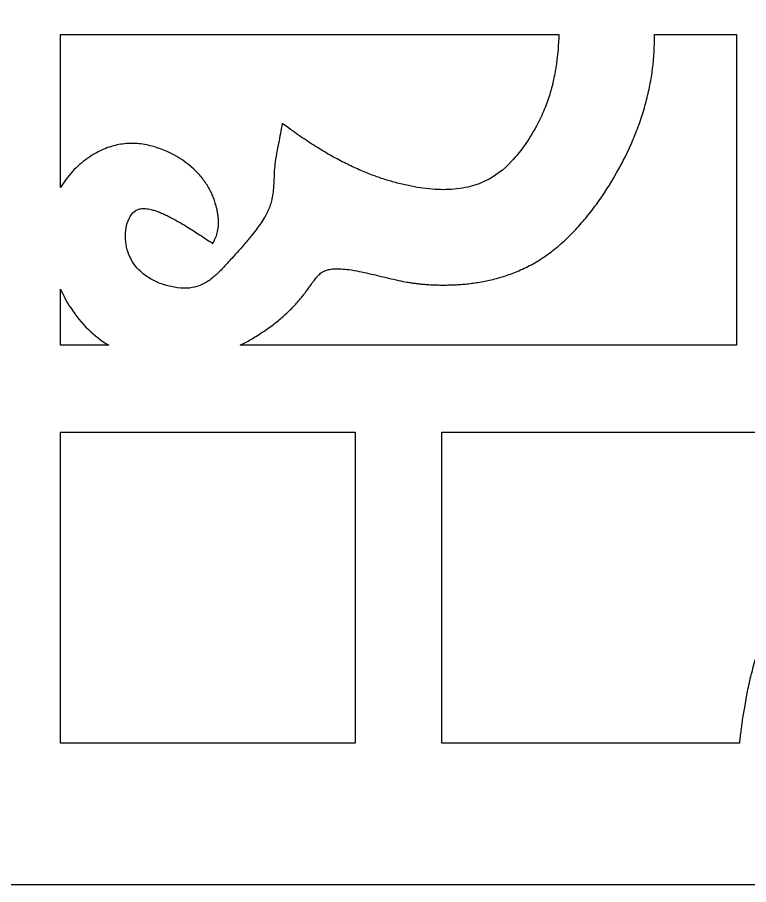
# Model space of a CAD drawing. Header units: centimetres. Extents: x -27 to -20.3, y -9 to 9.
# Drawn here: x -23.642 to -21.634, y -9 to -6.621 of the extents above; entities that cross this region are included whole.
import ezdxf

# ---------------------------------------------------------------- set-up
doc = ezdxf.new("R2010")
doc.units = ezdxf.units.CM
doc.header["$MEASUREMENT"] = 0
doc.layers.add('layer 1', color=7, linetype='Continuous')

msp = doc.modelspace()

# ---------------------------------------------------------------- linework, layer by layer
at = {"layer": 'layer 1', "color": 250}
for points, knots in [([(-20.28417, 9.00077), (-20.28417, 3.00045), (-20.28417, -2.99988), (-20.28417, -9.00021), (-20.28417, -9.00021), (-22.52248, -9.00021), (-24.76082, -9.00021), (-26.99914, -9.00021), (-26.99914, -9.00021), (-26.99914, -2.99988), (-26.99914, 3.00045), (-26.99914, 9.00077), (-26.99914, 9.00077), (-24.76082, 9.00077), (-22.52248, 9.00077), (-20.28417, 9.00077)], [0, 0, 0, 0, 0.2, 0.2, 0.2, 0.2, 0.4, 0.4, 0.4, 0.4, 0.6, 0.6, 0.6, 0.6, 1, 1, 1, 1]), ([(-23.1552, -7.20825), (-23.16622, -7.20145), (-23.17722, -7.19464), (-23.18825, -7.18783), (-23.18825, -7.18783), (-23.19801, -7.18237), (-23.20777, -7.17688), (-23.21752, -7.17141), (-23.21752, -7.17141), (-23.21975, -7.17023), (-23.22197, -7.1691), (-23.22421, -7.16796), (-23.22421, -7.16796), (-23.22629, -7.1669), (-23.22837, -7.16586), (-23.23048, -7.16482), (-23.23048, -7.16482), (-23.23258, -7.16382), (-23.23472, -7.1628), (-23.23684, -7.16182), (-23.23684, -7.16182), (-23.23878, -7.16092), (-23.24072, -7.16005), (-23.24268, -7.15918), (-23.24268, -7.15918), (-23.24462, -7.15833), (-23.24659, -7.1575), (-23.24857, -7.15669), (-23.24857, -7.15669), (-23.25038, -7.15593), (-23.25216, -7.15523), (-23.25397, -7.15452), (-23.25397, -7.15452), (-23.25576, -7.15383), (-23.25757, -7.15315), (-23.25938, -7.15252), (-23.25938, -7.15252), (-23.26103, -7.15193), (-23.26266, -7.15138), (-23.26433, -7.15083), (-23.26433, -7.15083), (-23.26763, -7.14978), (-23.27094, -7.14883), (-23.27428, -7.14799), (-23.27428, -7.14799), (-23.27697, -7.14731), (-23.27969, -7.14674), (-23.28243, -7.14627), (-23.28243, -7.14627), (-23.2851, -7.14582), (-23.28778, -7.14549), (-23.29047, -7.1453), (-23.29047, -7.1453), (-23.29265, -7.14514), (-23.29482, -7.14509), (-23.297, -7.14517), (-23.297, -7.14517), (-23.29909, -7.14524), (-23.30116, -7.14544), (-23.30322, -7.14578), (-23.30322, -7.14578), (-23.30497, -7.14606), (-23.3067, -7.14644), (-23.30839, -7.14698), (-23.30839, -7.14698), (-23.31427, -7.14878), (-23.31949, -7.152), (-23.32371, -7.15645), (-23.32371, -7.15645), (-23.32987, -7.16292), (-23.33466, -7.17049), (-23.3378, -7.17888), (-23.3378, -7.17888), (-23.34099, -7.18723), (-23.3431, -7.19592), (-23.34407, -7.20482), (-23.34407, -7.20482), (-23.34526, -7.21547), (-23.34526, -7.22615), (-23.34411, -7.2368), (-23.34411, -7.2368), (-23.34304, -7.24663), (-23.34091, -7.25627), (-23.33773, -7.26561), (-23.33773, -7.26561), (-23.33467, -7.27458), (-23.33063, -7.28313), (-23.3256, -7.29117), (-23.3256, -7.29117), (-23.32052, -7.29936), (-23.31454, -7.3069), (-23.30774, -7.31373), (-23.30774, -7.31373), (-23.30027, -7.32119), (-23.2921, -7.32782), (-23.28329, -7.33353), (-23.28329, -7.33353), (-23.27401, -7.33954), (-23.26419, -7.34466), (-23.25398, -7.34886), (-23.25398, -7.34886), (-23.24293, -7.35339), (-23.23149, -7.35696), (-23.21983, -7.35954), (-23.21983, -7.35954), (-23.20788, -7.36215), (-23.19573, -7.3636), (-23.1835, -7.36386), (-23.1835, -7.36386), (-23.17394, -7.36407), (-23.16447, -7.3631), (-23.15515, -7.361), (-23.15515, -7.361), (-23.14685, -7.35912), (-23.13882, -7.35618), (-23.13124, -7.35221), (-23.13124, -7.35221), (-23.12148, -7.34708), (-23.11229, -7.34093), (-23.10383, -7.33385), (-23.10383, -7.33385), (-23.10015, -7.3308), (-23.09658, -7.32763), (-23.09311, -7.32434), (-23.09311, -7.32434), (-23.08836, -7.31986), (-23.08372, -7.31527), (-23.0792, -7.31056), (-23.0792, -7.31056), (-23.07041, -7.30102), (-23.06162, -7.29146), (-23.05281, -7.28192), (-23.05281, -7.28192), (-23.04022, -7.26793), (-23.02776, -7.2538), (-23.01542, -7.23955), (-23.01542, -7.23955), (-23.00911, -7.23223), (-23.00293, -7.2248), (-22.99693, -7.21723), (-22.99693, -7.21723), (-22.99216, -7.21127), (-22.98754, -7.20523), (-22.983, -7.19909), (-22.983, -7.19909), (-22.9794, -7.19422), (-22.97592, -7.18924), (-22.97256, -7.18418), (-22.97256, -7.18418), (-22.96875, -7.17851), (-22.96515, -7.1727), (-22.96176, -7.16677), (-22.96176, -7.16677), (-22.95912, -7.16223), (-22.9567, -7.1576), (-22.95447, -7.15286), (-22.95447, -7.15286), (-22.95232, -7.14823), (-22.95035, -7.14351), (-22.94861, -7.13869), (-22.94861, -7.13869), (-22.9469, -7.13389), (-22.9454, -7.12901), (-22.94414, -7.12408), (-22.94414, -7.12408), (-22.94309, -7.11986), (-22.94217, -7.11562), (-22.94144, -7.11137), (-22.94144, -7.11137), (-22.9406, -7.10642), (-22.9399, -7.10146), (-22.93938, -7.09648), (-22.93938, -7.09648), (-22.93901, -7.09304), (-22.93871, -7.08958), (-22.9385, -7.08612), (-22.9385, -7.08612), (-22.93813, -7.08045), (-22.93784, -7.07476), (-22.9376, -7.06907), (-22.9376, -7.06907), (-22.93732, -7.06205), (-22.93702, -7.05505), (-22.9367, -7.04803), (-22.9367, -7.04803), (-22.93659, -7.04573), (-22.93643, -7.04344), (-22.93627, -7.04114), (-22.93627, -7.04114), (-22.93568, -7.03325), (-22.93489, -7.02536), (-22.93379, -7.01752), (-22.93379, -7.01752), (-22.93232, -7.00686), (-22.93059, -6.99624), (-22.92865, -6.98567), (-22.92865, -6.98567), (-22.92517, -6.96795), (-22.92169, -6.95023), (-22.91819, -6.93253), (-22.91819, -6.93253), (-22.91692, -6.926), (-22.91563, -6.91947), (-22.91436, -6.91294), (-22.91436, -6.91294), (-22.91432, -6.91264), (-22.91425, -6.91233), (-22.91417, -6.91203), (-22.91417, -6.91203), (-22.91394, -6.91222), (-22.91369, -6.91239), (-22.91344, -6.91257), (-22.91344, -6.91257), (-22.90809, -6.91648), (-22.90272, -6.92038), (-22.89738, -6.92429), (-22.89738, -6.92429), (-22.89008, -6.9296), (-22.88276, -6.93484), (-22.8754, -6.94001), (-22.8754, -6.94001), (-22.8684, -6.94491), (-22.86137, -6.94973), (-22.85431, -6.95448), (-22.85431, -6.95448), (-22.84737, -6.95917), (-22.84037, -6.96376), (-22.83331, -6.96829), (-22.83331, -6.96829), (-22.82662, -6.97258), (-22.8199, -6.97682), (-22.8131, -6.98098), (-22.8131, -6.98098), (-22.80643, -6.98505), (-22.79975, -6.98906), (-22.79301, -6.99299), (-22.79301, -6.99299), (-22.78657, -6.99675), (-22.78011, -7.00043), (-22.77358, -7.00402), (-22.77358, -7.00402), (-22.76718, -7.00755), (-22.76079, -7.011), (-22.7543, -7.01438), (-22.7543, -7.01438), (-22.74808, -7.01763), (-22.74184, -7.02079), (-22.73554, -7.02388), (-22.73554, -7.02388), (-22.7294, -7.0269), (-22.72323, -7.02985), (-22.71699, -7.0327), (-22.71699, -7.0327), (-22.71095, -7.03549), (-22.70491, -7.03819), (-22.6988, -7.04079), (-22.6988, -7.04079), (-22.69287, -7.04334), (-22.68691, -7.04583), (-22.68089, -7.04823), (-22.68089, -7.04823), (-22.675, -7.05056), (-22.6691, -7.05283), (-22.66317, -7.05502), (-22.66317, -7.05502), (-22.65184, -7.0592), (-22.64039, -7.0631), (-22.62887, -7.06669), (-22.62887, -7.06669), (-22.61745, -7.07023), (-22.60594, -7.0735), (-22.59437, -7.07645), (-22.59437, -7.07645), (-22.58284, -7.07938), (-22.57127, -7.082), (-22.5596, -7.0843), (-22.5596, -7.0843), (-22.5492, -7.08636), (-22.53872, -7.08809), (-22.52821, -7.08952), (-22.52821, -7.08952), (-22.51723, -7.09101), (-22.50623, -7.09212), (-22.49518, -7.09281), (-22.49518, -7.09281), (-22.48539, -7.09344), (-22.47557, -7.09366), (-22.46577, -7.09351), (-22.46577, -7.09351), (-22.44519, -7.09319), (-22.42478, -7.09081), (-22.40472, -7.08641), (-22.40472, -7.08641), (-22.38814, -7.08277), (-22.37216, -7.07719), (-22.35692, -7.06974), (-22.35692, -7.06974), (-22.33006, -7.05663), (-22.30613, -7.0387), (-22.28588, -7.01662), (-22.28588, -7.01662), (-22.257, -6.98509), (-22.23253, -6.94997), (-22.21293, -6.91188), (-22.21293, -6.91188), (-22.20918, -6.90465), (-22.20563, -6.89733), (-22.20224, -6.88991), (-22.20224, -6.88991), (-22.19901, -6.88284), (-22.19596, -6.87567), (-22.19307, -6.86845), (-22.19307, -6.86845), (-22.19039, -6.86169), (-22.18786, -6.85487), (-22.18546, -6.84798), (-22.18546, -6.84798), (-22.18309, -6.84112), (-22.18089, -6.83419), (-22.17883, -6.82722), (-22.17883, -6.82722), (-22.17538, -6.8154), (-22.17236, -6.80345), (-22.16982, -6.79139), (-22.16982, -6.79139), (-22.1668, -6.77698), (-22.16427, -6.76247), (-22.16217, -6.74789), (-22.16217, -6.74789), (-22.15841, -6.72129), (-22.15606, -6.69451), (-22.15521, -6.66766), (-22.15521, -6.66766), (-22.61118, -6.66766), (-23.06714, -6.66766), (-23.5231, -6.66766), (-23.5231, -6.66766), (-23.5231, -6.80762), (-23.5231, -6.9476), (-23.5231, -7.08759), (-23.5231, -7.08759), (-23.52093, -7.0839), (-23.51866, -7.08028), (-23.51631, -7.07675), (-23.51631, -7.07675), (-23.51118, -7.069), (-23.50562, -7.06155), (-23.49966, -7.05442), (-23.49966, -7.05442), (-23.49361, -7.04714), (-23.48718, -7.0402), (-23.4804, -7.03363), (-23.4804, -7.03363), (-23.47417, -7.0276), (-23.46767, -7.02186), (-23.4609, -7.01646), (-23.4609, -7.01646), (-23.4542, -7.01113), (-23.44727, -7.00613), (-23.4401, -7.00148), (-23.4401, -7.00148), (-23.43338, -6.99713), (-23.42646, -6.99311), (-23.41937, -6.98944), (-23.41937, -6.98944), (-23.4127, -6.98598), (-23.40587, -6.9829), (-23.39888, -6.98015), (-23.39888, -6.98015), (-23.39214, -6.97755), (-23.38528, -6.97526), (-23.37829, -6.97336), (-23.37829, -6.97336), (-23.37151, -6.97151), (-23.3646, -6.97004), (-23.35764, -6.96894), (-23.35764, -6.96894), (-23.34466, -6.96691), (-23.33155, -6.96622), (-23.31842, -6.96687), (-23.31842, -6.96687), (-23.30446, -6.96757), (-23.29061, -6.96958), (-23.27701, -6.97293), (-23.27701, -6.97293), (-23.25132, -6.9792), (-23.22678, -6.98914), (-23.20391, -7.00253), (-23.20391, -7.00253), (-23.18159, -7.0156), (-23.16142, -7.03183), (-23.14385, -7.05088), (-23.14385, -7.05088), (-23.14001, -7.05505), (-23.13631, -7.05937), (-23.13282, -7.06383), (-23.13282, -7.06383), (-23.12937, -7.06824), (-23.1261, -7.07278), (-23.12301, -7.07745), (-23.12301, -7.07745), (-23.11739, -7.08601), (-23.1124, -7.09496), (-23.10813, -7.10428), (-23.10813, -7.10428), (-23.10617, -7.10847), (-23.10438, -7.11272), (-23.10274, -7.11704), (-23.10274, -7.11704), (-23.10108, -7.12138), (-23.09958, -7.12578), (-23.09821, -7.13021), (-23.09821, -7.13021), (-23.09699, -7.13416), (-23.09591, -7.13811), (-23.09493, -7.14211), (-23.09493, -7.14211), (-23.09394, -7.14613), (-23.09308, -7.15016), (-23.09235, -7.15421), (-23.09235, -7.15421), (-23.09166, -7.15795), (-23.0911, -7.1617), (-23.09062, -7.16547), (-23.09062, -7.16547), (-23.09019, -7.16887), (-23.08991, -7.17229), (-23.0897, -7.17571), (-23.0897, -7.17571), (-23.08947, -7.17906), (-23.08941, -7.18242), (-23.08947, -7.18577), (-23.08947, -7.18577), (-23.08951, -7.18887), (-23.08963, -7.19194), (-23.08992, -7.19502), (-23.08992, -7.19502), (-23.09045, -7.2009), (-23.09148, -7.20672), (-23.093, -7.2124), (-23.093, -7.2124), (-23.09438, -7.21764), (-23.09627, -7.22271), (-23.09862, -7.2276), (-23.09862, -7.2276), (-23.10073, -7.23195), (-23.10283, -7.2363), (-23.10494, -7.24067), (-23.10494, -7.24067), (-23.10502, -7.24087), (-23.10514, -7.24107), (-23.10524, -7.24127), (-23.10524, -7.24127), (-23.10543, -7.24115), (-23.10561, -7.24102), (-23.1058, -7.2409), (-23.1058, -7.2409), (-23.10983, -7.23824), (-23.11386, -7.23558), (-23.11788, -7.23293), (-23.11788, -7.23293), (-23.13032, -7.22471), (-23.14276, -7.21647), (-23.1552, -7.20825)], [0, 0, 0, 0, 0.008547, 0.008547, 0.008547, 0.008547, 0.017094, 0.017094, 0.017094, 0.017094, 0.025641, 0.025641, 0.025641, 0.025641, 0.034188, 0.034188, 0.034188, 0.034188, 0.042735, 0.042735, 0.042735, 0.042735, 0.0512821, 0.0512821, 0.0512821, 0.0512821, 0.0598291, 0.0598291, 0.0598291, 0.0598291, 0.0683761, 0.0683761, 0.0683761, 0.0683761, 0.0769231, 0.0769231, 0.0769231, 0.0769231, 0.0854701, 0.0854701, 0.0854701, 0.0854701, 0.0940171, 0.0940171, 0.0940171, 0.0940171, 0.1025641, 0.1025641, 0.1025641, 0.1025641, 0.1111111, 0.1111111, 0.1111111, 0.1111111, 0.1196581, 0.1196581, 0.1196581, 0.1196581, 0.1282051, 0.1282051, 0.1282051, 0.1282051, 0.1367521, 0.1367521, 0.1367521, 0.1367521, 0.1452991, 0.1452991, 0.1452991, 0.1452991, 0.1538462, 0.1538462, 0.1538462, 0.1538462, 0.1623932, 0.1623932, 0.1623932, 0.1623932, 0.1709402, 0.1709402, 0.1709402, 0.1709402, 0.1794872, 0.1794872, 0.1794872, 0.1794872, 0.1880342, 0.1880342, 0.1880342, 0.1880342, 0.1965812, 0.1965812, 0.1965812, 0.1965812, 0.2051282, 0.2051282, 0.2051282, 0.2051282, 0.2136752, 0.2136752, 0.2136752, 0.2136752, 0.2222222, 0.2222222, 0.2222222, 0.2222222, 0.2307692, 0.2307692, 0.2307692, 0.2307692, 0.2393162, 0.2393162, 0.2393162, 0.2393162, 0.2478632, 0.2478632, 0.2478632, 0.2478632, 0.2564103, 0.2564103, 0.2564103, 0.2564103, 0.2649573, 0.2649573, 0.2649573, 0.2649573, 0.2735043, 0.2735043, 0.2735043, 0.2735043, 0.2820513, 0.2820513, 0.2820513, 0.2820513, 0.2905983, 0.2905983, 0.2905983, 0.2905983, 0.2991453, 0.2991453, 0.2991453, 0.2991453, 0.3076923, 0.3076923, 0.3076923, 0.3076923, 0.3162393, 0.3162393, 0.3162393, 0.3162393, 0.3247863, 0.3247863, 0.3247863, 0.3247863, 0.3333333, 0.3333333, 0.3333333, 0.3333333, 0.3418803, 0.3418803, 0.3418803, 0.3418803, 0.3504274, 0.3504274, 0.3504274, 0.3504274, 0.3589744, 0.3589744, 0.3589744, 0.3589744, 0.3675214, 0.3675214, 0.3675214, 0.3675214, 0.3760684, 0.3760684, 0.3760684, 0.3760684, 0.3846154, 0.3846154, 0.3846154, 0.3846154, 0.3931624, 0.3931624, 0.3931624, 0.3931624, 0.4017094, 0.4017094, 0.4017094, 0.4017094, 0.4102564, 0.4102564, 0.4102564, 0.4102564, 0.4188034, 0.4188034, 0.4188034, 0.4188034, 0.4273504, 0.4273504, 0.4273504, 0.4273504, 0.4358974, 0.4358974, 0.4358974, 0.4358974, 0.4444444, 0.4444444, 0.4444444, 0.4444444, 0.4529915, 0.4529915, 0.4529915, 0.4529915, 0.4615385, 0.4615385, 0.4615385, 0.4615385, 0.4700855, 0.4700855, 0.4700855, 0.4700855, 0.4786325, 0.4786325, 0.4786325, 0.4786325, 0.4871795, 0.4871795, 0.4871795, 0.4871795, 0.4957265, 0.4957265, 0.4957265, 0.4957265, 0.5042735, 0.5042735, 0.5042735, 0.5042735, 0.5128205, 0.5128205, 0.5128205, 0.5128205, 0.5213675, 0.5213675, 0.5213675, 0.5213675, 0.5299145, 0.5299145, 0.5299145, 0.5299145, 0.5384615, 0.5384615, 0.5384615, 0.5384615, 0.5470085, 0.5470085, 0.5470085, 0.5470085, 0.5555556, 0.5555556, 0.5555556, 0.5555556, 0.5641026, 0.5641026, 0.5641026, 0.5641026, 0.5726496, 0.5726496, 0.5726496, 0.5726496, 0.5811966, 0.5811966, 0.5811966, 0.5811966, 0.5897436, 0.5897436, 0.5897436, 0.5897436, 0.5982906, 0.5982906, 0.5982906, 0.5982906, 0.6068376, 0.6068376, 0.6068376, 0.6068376, 0.6153846, 0.6153846, 0.6153846, 0.6153846, 0.6239316, 0.6239316, 0.6239316, 0.6239316, 0.6324786, 0.6324786, 0.6324786, 0.6324786, 0.6410256, 0.6410256, 0.6410256, 0.6410256, 0.6495726, 0.6495726, 0.6495726, 0.6495726, 0.6581197, 0.6581197, 0.6581197, 0.6581197, 0.6666667, 0.6666667, 0.6666667, 0.6666667, 0.6752137, 0.6752137, 0.6752137, 0.6752137, 0.6837607, 0.6837607, 0.6837607, 0.6837607, 0.6923077, 0.6923077, 0.6923077, 0.6923077, 0.7008547, 0.7008547, 0.7008547, 0.7008547, 0.7094017, 0.7094017, 0.7094017, 0.7094017, 0.7179487, 0.7179487, 0.7179487, 0.7179487, 0.7264957, 0.7264957, 0.7264957, 0.7264957, 0.7350427, 0.7350427, 0.7350427, 0.7350427, 0.7435897, 0.7435897, 0.7435897, 0.7435897, 0.7521368, 0.7521368, 0.7521368, 0.7521368, 0.7606838, 0.7606838, 0.7606838, 0.7606838, 0.7692308, 0.7692308, 0.7692308, 0.7692308, 0.7777778, 0.7777778, 0.7777778, 0.7777778, 0.7863248, 0.7863248, 0.7863248, 0.7863248, 0.7948718, 0.7948718, 0.7948718, 0.7948718, 0.8034188, 0.8034188, 0.8034188, 0.8034188, 0.8119658, 0.8119658, 0.8119658, 0.8119658, 0.8205128, 0.8205128, 0.8205128, 0.8205128, 0.8290598, 0.8290598, 0.8290598, 0.8290598, 0.8376068, 0.8376068, 0.8376068, 0.8376068, 0.8461538, 0.8461538, 0.8461538, 0.8461538, 0.8547009, 0.8547009, 0.8547009, 0.8547009, 0.8632479, 0.8632479, 0.8632479, 0.8632479, 0.8717949, 0.8717949, 0.8717949, 0.8717949, 0.8803419, 0.8803419, 0.8803419, 0.8803419, 0.8888889, 0.8888889, 0.8888889, 0.8888889, 0.8974359, 0.8974359, 0.8974359, 0.8974359, 0.9059829, 0.9059829, 0.9059829, 0.9059829, 0.9145299, 0.9145299, 0.9145299, 0.9145299, 0.9230769, 0.9230769, 0.9230769, 0.9230769, 0.9316239, 0.9316239, 0.9316239, 0.9316239, 0.9401709, 0.9401709, 0.9401709, 0.9401709, 0.9487179, 0.9487179, 0.9487179, 0.9487179, 0.957265, 0.957265, 0.957265, 0.957265, 0.965812, 0.965812, 0.965812, 0.965812, 0.974359, 0.974359, 0.974359, 0.974359, 0.982906, 0.982906, 0.982906, 0.982906, 1, 1, 1, 1]), ([(-23.02995, -7.52038), (-22.57591, -7.52038), (-22.12191, -7.52038), (-21.6679, -7.52038), (-21.6679, -7.52038), (-21.6679, -7.23614), (-21.6679, -6.95189), (-21.6679, -6.66766), (-21.6679, -6.66766), (-21.74279, -6.66766), (-21.8177, -6.66766), (-21.89262, -6.66766), (-21.89262, -6.66766), (-21.89261, -6.67265), (-21.89261, -6.67766), (-21.89268, -6.68267), (-21.89268, -6.68267), (-21.89303, -6.71274), (-21.89533, -6.74272), (-21.8996, -6.77249), (-21.8996, -6.77249), (-21.90177, -6.78777), (-21.90447, -6.803), (-21.90768, -6.81811), (-21.90768, -6.81811), (-21.91092, -6.83345), (-21.91468, -6.84869), (-21.91894, -6.86377), (-21.91894, -6.86377), (-21.92323, -6.87895), (-21.92794, -6.89397), (-21.93321, -6.90882), (-21.93321, -6.90882), (-21.93871, -6.92444), (-21.9447, -6.93989), (-21.95114, -6.95512), (-21.95114, -6.95512), (-21.96456, -6.98688), (-21.97979, -7.01779), (-21.99673, -7.04777), (-21.99673, -7.04777), (-22.01361, -7.07755), (-22.03216, -7.10629), (-22.05237, -7.13389), (-22.05237, -7.13389), (-22.06276, -7.14814), (-22.07365, -7.16203), (-22.08498, -7.17556), (-22.08498, -7.17556), (-22.09534, -7.18792), (-22.10615, -7.19989), (-22.11738, -7.21145), (-22.11738, -7.21145), (-22.12918, -7.22359), (-22.14149, -7.23523), (-22.15428, -7.24629), (-22.15428, -7.24629), (-22.16548, -7.256), (-22.17713, -7.26512), (-22.18924, -7.27366), (-22.18924, -7.27366), (-22.20105, -7.28196), (-22.21328, -7.28964), (-22.22588, -7.29667), (-22.22588, -7.29667), (-22.23865, -7.3038), (-22.25181, -7.31025), (-22.26525, -7.31604), (-22.26525, -7.31604), (-22.2772, -7.32116), (-22.28938, -7.32576), (-22.30176, -7.32981), (-22.30176, -7.32981), (-22.31466, -7.33402), (-22.32772, -7.33768), (-22.34092, -7.34079), (-22.34092, -7.34079), (-22.34688, -7.3422), (-22.35284, -7.34348), (-22.35883, -7.34466), (-22.35883, -7.34466), (-22.36498, -7.34586), (-22.37117, -7.34696), (-22.37735, -7.34794), (-22.37735, -7.34794), (-22.38306, -7.34886), (-22.38876, -7.34966), (-22.39447, -7.35039), (-22.39447, -7.35039), (-22.40038, -7.35114), (-22.40628, -7.3518), (-22.41218, -7.35236), (-22.41218, -7.35236), (-22.41752, -7.35285), (-22.42289, -7.3533), (-22.42824, -7.35367), (-22.42824, -7.35367), (-22.43378, -7.35403), (-22.43934, -7.35434), (-22.4449, -7.35457), (-22.4449, -7.35457), (-22.4498, -7.35477), (-22.4547, -7.35492), (-22.45963, -7.35501), (-22.45963, -7.35501), (-22.46475, -7.3551), (-22.46988, -7.35515), (-22.47502, -7.35513), (-22.47502, -7.35513), (-22.47969, -7.35512), (-22.48437, -7.35506), (-22.48905, -7.35496), (-22.48905, -7.35496), (-22.49346, -7.35485), (-22.49788, -7.35471), (-22.5023, -7.35453), (-22.5023, -7.35453), (-22.50652, -7.35434), (-22.51073, -7.35412), (-22.51496, -7.35385), (-22.51496, -7.35385), (-22.51903, -7.35358), (-22.52306, -7.35328), (-22.52711, -7.35293), (-22.52711, -7.35293), (-22.53098, -7.3526), (-22.5348, -7.35223), (-22.53864, -7.35181), (-22.53864, -7.35181), (-22.54243, -7.3514), (-22.54621, -7.35096), (-22.54997, -7.35047), (-22.54997, -7.35047), (-22.55348, -7.35001), (-22.557, -7.34953), (-22.56053, -7.34899), (-22.56053, -7.34899), (-22.56411, -7.34845), (-22.56768, -7.34787), (-22.57127, -7.34728), (-22.57127, -7.34728), (-22.57928, -7.3459), (-22.58726, -7.34433), (-22.59518, -7.34255), (-22.59518, -7.34255), (-22.61351, -7.33847), (-22.63178, -7.33418), (-22.65001, -7.3297), (-22.65001, -7.3297), (-22.66769, -7.32535), (-22.68542, -7.32136), (-22.70324, -7.31768), (-22.70324, -7.31768), (-22.71258, -7.31576), (-22.72201, -7.31415), (-22.73151, -7.3129), (-22.73151, -7.3129), (-22.73842, -7.31197), (-22.74539, -7.31128), (-22.75238, -7.31083), (-22.75238, -7.31083), (-22.75751, -7.31051), (-22.76264, -7.3104), (-22.76777, -7.31053), (-22.76777, -7.31053), (-22.77338, -7.31069), (-22.77896, -7.31121), (-22.78448, -7.31212), (-22.78448, -7.31212), (-22.78815, -7.31273), (-22.79175, -7.31367), (-22.79521, -7.31497), (-22.79521, -7.31497), (-22.79841, -7.31612), (-22.80146, -7.31764), (-22.80432, -7.31949), (-22.80432, -7.31949), (-22.80773, -7.32167), (-22.81087, -7.32418), (-22.8138, -7.327), (-22.8138, -7.327), (-22.81516, -7.3283), (-22.81646, -7.32965), (-22.81771, -7.33107), (-22.81771, -7.33107), (-22.81941, -7.33292), (-22.82102, -7.33482), (-22.8226, -7.33675), (-22.8226, -7.33675), (-22.8239, -7.33833), (-22.82516, -7.33993), (-22.82637, -7.34155), (-22.82637, -7.34155), (-22.82828, -7.34406), (-22.83017, -7.34661), (-22.83204, -7.34917), (-22.83204, -7.34917), (-22.83558, -7.35413), (-22.83914, -7.3591), (-22.84269, -7.36407), (-22.84269, -7.36407), (-22.84502, -7.36726), (-22.84737, -7.37047), (-22.84972, -7.37367), (-22.84972, -7.37367), (-22.85157, -7.37616), (-22.85345, -7.37862), (-22.85534, -7.38108), (-22.85534, -7.38108), (-22.85788, -7.38437), (-22.86048, -7.38762), (-22.8631, -7.39084), (-22.8631, -7.39084), (-22.86558, -7.39389), (-22.86808, -7.39689), (-22.87068, -7.39984), (-22.87068, -7.39984), (-22.8737, -7.40331), (-22.87675, -7.40675), (-22.8799, -7.41012), (-22.8799, -7.41012), (-22.88303, -7.41349), (-22.88625, -7.41681), (-22.88949, -7.42008), (-22.88949, -7.42008), (-22.89302, -7.42361), (-22.89661, -7.42707), (-22.90028, -7.43048), (-22.90028, -7.43048), (-22.90422, -7.43417), (-22.90826, -7.43778), (-22.91229, -7.44134), (-22.91229, -7.44134), (-22.91652, -7.44502), (-22.92076, -7.44862), (-22.92512, -7.45215), (-22.92512, -7.45215), (-22.92963, -7.45584), (-22.93418, -7.45944), (-22.93882, -7.46299), (-22.93882, -7.46299), (-22.94873, -7.47059), (-22.95888, -7.47788), (-22.96925, -7.48484), (-22.96925, -7.48484), (-22.97968, -7.49181), (-22.99031, -7.49846), (-23.00114, -7.50477), (-23.00114, -7.50477), (-23.01058, -7.51025), (-23.02018, -7.51545), (-23.02995, -7.52038)], [0, 0, 0, 0, 0.015625, 0.015625, 0.015625, 0.015625, 0.03125, 0.03125, 0.03125, 0.03125, 0.046875, 0.046875, 0.046875, 0.046875, 0.0625, 0.0625, 0.0625, 0.0625, 0.078125, 0.078125, 0.078125, 0.078125, 0.09375, 0.09375, 0.09375, 0.09375, 0.109375, 0.109375, 0.109375, 0.109375, 0.125, 0.125, 0.125, 0.125, 0.140625, 0.140625, 0.140625, 0.140625, 0.15625, 0.15625, 0.15625, 0.15625, 0.171875, 0.171875, 0.171875, 0.171875, 0.1875, 0.1875, 0.1875, 0.1875, 0.203125, 0.203125, 0.203125, 0.203125, 0.21875, 0.21875, 0.21875, 0.21875, 0.234375, 0.234375, 0.234375, 0.234375, 0.25, 0.25, 0.25, 0.25, 0.265625, 0.265625, 0.265625, 0.265625, 0.28125, 0.28125, 0.28125, 0.28125, 0.296875, 0.296875, 0.296875, 0.296875, 0.3125, 0.3125, 0.3125, 0.3125, 0.328125, 0.328125, 0.328125, 0.328125, 0.34375, 0.34375, 0.34375, 0.34375, 0.359375, 0.359375, 0.359375, 0.359375, 0.375, 0.375, 0.375, 0.375, 0.390625, 0.390625, 0.390625, 0.390625, 0.40625, 0.40625, 0.40625, 0.40625, 0.421875, 0.421875, 0.421875, 0.421875, 0.4375, 0.4375, 0.4375, 0.4375, 0.453125, 0.453125, 0.453125, 0.453125, 0.46875, 0.46875, 0.46875, 0.46875, 0.484375, 0.484375, 0.484375, 0.484375, 0.5, 0.5, 0.5, 0.5, 0.515625, 0.515625, 0.515625, 0.515625, 0.53125, 0.53125, 0.53125, 0.53125, 0.546875, 0.546875, 0.546875, 0.546875, 0.5625, 0.5625, 0.5625, 0.5625, 0.578125, 0.578125, 0.578125, 0.578125, 0.59375, 0.59375, 0.59375, 0.59375, 0.609375, 0.609375, 0.609375, 0.609375, 0.625, 0.625, 0.625, 0.625, 0.640625, 0.640625, 0.640625, 0.640625, 0.65625, 0.65625, 0.65625, 0.65625, 0.671875, 0.671875, 0.671875, 0.671875, 0.6875, 0.6875, 0.6875, 0.6875, 0.703125, 0.703125, 0.703125, 0.703125, 0.71875, 0.71875, 0.71875, 0.71875, 0.734375, 0.734375, 0.734375, 0.734375, 0.75, 0.75, 0.75, 0.75, 0.765625, 0.765625, 0.765625, 0.765625, 0.78125, 0.78125, 0.78125, 0.78125, 0.796875, 0.796875, 0.796875, 0.796875, 0.8125, 0.8125, 0.8125, 0.8125, 0.828125, 0.828125, 0.828125, 0.828125, 0.84375, 0.84375, 0.84375, 0.84375, 0.859375, 0.859375, 0.859375, 0.859375, 0.875, 0.875, 0.875, 0.875, 0.890625, 0.890625, 0.890625, 0.890625, 0.90625, 0.90625, 0.90625, 0.90625, 0.921875, 0.921875, 0.921875, 0.921875, 0.9375, 0.9375, 0.9375, 0.9375, 0.953125, 0.953125, 0.953125, 0.953125, 0.96875, 0.96875, 0.96875, 0.96875, 1, 1, 1, 1]), ([(-22.47694, -8.61182), (-22.20459, -8.61182), (-21.93221, -8.61182), (-21.65987, -8.61182), (-21.65987, -8.61182), (-21.65953, -8.60878), (-21.6592, -8.60573), (-21.65888, -8.60268), (-21.65888, -8.60268), (-21.65821, -8.59684), (-21.6575, -8.59098), (-21.6568, -8.58514), (-21.6568, -8.58514), (-21.65602, -8.57913), (-21.65526, -8.57311), (-21.65442, -8.5671), (-21.65442, -8.5671), (-21.65356, -8.56079), (-21.65264, -8.55448), (-21.65171, -8.54817), (-21.65171, -8.54817), (-21.64954, -8.53491), (-21.6474, -8.52166), (-21.64527, -8.5084), (-21.64527, -8.5084), (-21.6439, -8.50054), (-21.64248, -8.49271), (-21.64102, -8.48485), (-21.64102, -8.48485), (-21.63978, -8.47826), (-21.6385, -8.47169), (-21.63715, -8.46512), (-21.63715, -8.46512), (-21.63549, -8.4571), (-21.63378, -8.44911), (-21.63195, -8.44113), (-21.63195, -8.44113), (-21.63032, -8.43395), (-21.62857, -8.42679), (-21.62676, -8.41967), (-21.62676, -8.41967), (-21.62241, -8.40258), (-21.61748, -8.38567), (-21.61192, -8.36892), (-21.61192, -8.36892), (-21.60723, -8.35472), (-21.60194, -8.34074), (-21.59609, -8.32698), (-21.59609, -8.32698), (-21.58222, -8.29446), (-21.5648, -8.26371), (-21.544, -8.23515), (-21.544, -8.23515), (-21.52567, -8.20993), (-21.50424, -8.18732), (-21.48007, -8.16769), (-21.48007, -8.16769), (-21.45657, -8.14858), (-21.43104, -8.13235), (-21.40378, -8.11927), (-21.40378, -8.11927), (-21.37125, -8.10364), (-21.33735, -8.09124), (-21.30243, -8.0822), (-21.30243, -8.0822), (-21.28542, -8.0778), (-21.26817, -8.07444), (-21.25076, -8.07216), (-21.25076, -8.07216), (-21.23726, -8.07039), (-21.2237, -8.06974), (-21.21012, -8.07019), (-21.21012, -8.07019), (-21.20199, -8.07044), (-21.19388, -8.07112), (-21.18581, -8.07223), (-21.18581, -8.07223), (-21.17776, -8.07333), (-21.16982, -8.07485), (-21.16192, -8.07676), (-21.16192, -8.07676), (-21.15679, -8.07803), (-21.15171, -8.07943), (-21.14669, -8.08101), (-21.14669, -8.08101), (-21.14824, -8.07593), (-21.14965, -8.07081), (-21.15089, -8.06566), (-21.15089, -8.06566), (-21.1528, -8.05773), (-21.15431, -8.0497), (-21.15541, -8.04161), (-21.15541, -8.04161), (-21.15649, -8.0335), (-21.15716, -8.02533), (-21.15744, -8.01714), (-21.15744, -8.01714), (-21.15789, -8.00346), (-21.15722, -7.9898), (-21.15547, -7.97623), (-21.15547, -7.97623), (-21.1532, -7.95869), (-21.14986, -7.94132), (-21.1455, -7.92421), (-21.1455, -7.92421), (-21.13652, -7.88905), (-21.1242, -7.85493), (-21.10869, -7.82219), (-21.10869, -7.82219), (-21.09568, -7.79475), (-21.07957, -7.76901), (-21.06062, -7.74535), (-21.06062, -7.74535), (-21.04108, -7.72102), (-21.01862, -7.69943), (-20.99356, -7.68098), (-20.99356, -7.68098), (-20.96522, -7.66007), (-20.93467, -7.64252), (-20.90236, -7.62856), (-20.90236, -7.62856), (-20.88869, -7.62266), (-20.87479, -7.61736), (-20.86069, -7.61262), (-20.86069, -7.61262), (-20.84407, -7.60704), (-20.82727, -7.60206), (-20.81031, -7.59768), (-20.81031, -7.59768), (-20.80321, -7.59584), (-20.79611, -7.59411), (-20.78897, -7.59244), (-20.78897, -7.59244), (-20.78104, -7.59062), (-20.7731, -7.58887), (-20.76516, -7.58722), (-20.76516, -7.58722), (-20.75863, -7.58587), (-20.7521, -7.58457), (-20.74554, -7.58333), (-20.74554, -7.58333), (-20.7378, -7.58185), (-20.73005, -7.58044), (-20.7223, -7.57909), (-20.7223, -7.57909), (-20.70913, -7.57691), (-20.69597, -7.57476), (-20.6828, -7.5726), (-20.6828, -7.5726), (-20.67648, -7.57163), (-20.67015, -7.57072), (-20.66383, -7.56984), (-20.66383, -7.56984), (-20.65788, -7.569), (-20.6519, -7.56821), (-20.64591, -7.56744), (-20.64591, -7.56744), (-20.64014, -7.56671), (-20.63433, -7.56602), (-20.6285, -7.56536), (-20.6285, -7.56536), (-20.62625, -7.5651), (-20.624, -7.56485), (-20.62175, -7.5646), (-20.62175, -7.5646), (-20.62175, -7.26562), (-20.62175, -6.96663), (-20.62175, -6.66766), (-20.62175, -6.66766), (-20.89143, -6.66766), (-21.1611, -6.66766), (-21.43081, -6.66766), (-21.43081, -6.66766), (-21.43081, -6.95635), (-21.43081, -7.24507), (-21.43081, -7.53377), (-21.43081, -7.53377), (-21.43081, -7.59069), (-21.43081, -7.6476), (-21.43081, -7.70453), (-21.43081, -7.70453), (-21.43081, -7.71825), (-21.43081, -7.73197), (-21.43081, -7.74569), (-21.43081, -7.74569), (-21.43081, -7.74995), (-21.43081, -7.75422), (-21.43081, -7.75848), (-21.43081, -7.75848), (-21.43081, -7.75868), (-21.43081, -7.75888), (-21.43081, -7.75909), (-21.43081, -7.75909), (-21.431, -7.75909), (-21.4312, -7.75909), (-21.4314, -7.75909), (-21.4314, -7.75909), (-21.43562, -7.75909), (-21.43986, -7.75909), (-21.44408, -7.75909), (-21.44408, -7.75909), (-21.78838, -7.75909), (-22.13268, -7.75909), (-22.47694, -7.75909), (-22.47694, -7.75909), (-22.47694, -8.04334), (-22.47694, -8.32757), (-22.47694, -8.61182)], [0, 0, 0, 0, 0.0188679, 0.0188679, 0.0188679, 0.0188679, 0.0377358, 0.0377358, 0.0377358, 0.0377358, 0.0566038, 0.0566038, 0.0566038, 0.0566038, 0.0754717, 0.0754717, 0.0754717, 0.0754717, 0.0943396, 0.0943396, 0.0943396, 0.0943396, 0.1132075, 0.1132075, 0.1132075, 0.1132075, 0.1320755, 0.1320755, 0.1320755, 0.1320755, 0.1509434, 0.1509434, 0.1509434, 0.1509434, 0.1698113, 0.1698113, 0.1698113, 0.1698113, 0.1886792, 0.1886792, 0.1886792, 0.1886792, 0.2075472, 0.2075472, 0.2075472, 0.2075472, 0.2264151, 0.2264151, 0.2264151, 0.2264151, 0.245283, 0.245283, 0.245283, 0.245283, 0.2641509, 0.2641509, 0.2641509, 0.2641509, 0.2830189, 0.2830189, 0.2830189, 0.2830189, 0.3018868, 0.3018868, 0.3018868, 0.3018868, 0.3207547, 0.3207547, 0.3207547, 0.3207547, 0.3396226, 0.3396226, 0.3396226, 0.3396226, 0.3584906, 0.3584906, 0.3584906, 0.3584906, 0.3773585, 0.3773585, 0.3773585, 0.3773585, 0.3962264, 0.3962264, 0.3962264, 0.3962264, 0.4150943, 0.4150943, 0.4150943, 0.4150943, 0.4339623, 0.4339623, 0.4339623, 0.4339623, 0.4528302, 0.4528302, 0.4528302, 0.4528302, 0.4716981, 0.4716981, 0.4716981, 0.4716981, 0.490566, 0.490566, 0.490566, 0.490566, 0.509434, 0.509434, 0.509434, 0.509434, 0.5283019, 0.5283019, 0.5283019, 0.5283019, 0.5471698, 0.5471698, 0.5471698, 0.5471698, 0.5660377, 0.5660377, 0.5660377, 0.5660377, 0.5849057, 0.5849057, 0.5849057, 0.5849057, 0.6037736, 0.6037736, 0.6037736, 0.6037736, 0.6226415, 0.6226415, 0.6226415, 0.6226415, 0.6415094, 0.6415094, 0.6415094, 0.6415094, 0.6603774, 0.6603774, 0.6603774, 0.6603774, 0.6792453, 0.6792453, 0.6792453, 0.6792453, 0.6981132, 0.6981132, 0.6981132, 0.6981132, 0.7169811, 0.7169811, 0.7169811, 0.7169811, 0.7358491, 0.7358491, 0.7358491, 0.7358491, 0.754717, 0.754717, 0.754717, 0.754717, 0.7735849, 0.7735849, 0.7735849, 0.7735849, 0.7924528, 0.7924528, 0.7924528, 0.7924528, 0.8113208, 0.8113208, 0.8113208, 0.8113208, 0.8301887, 0.8301887, 0.8301887, 0.8301887, 0.8490566, 0.8490566, 0.8490566, 0.8490566, 0.8679245, 0.8679245, 0.8679245, 0.8679245, 0.8867925, 0.8867925, 0.8867925, 0.8867925, 0.9056604, 0.9056604, 0.9056604, 0.9056604, 0.9245283, 0.9245283, 0.9245283, 0.9245283, 0.9433962, 0.9433962, 0.9433962, 0.9433962, 0.9622642, 0.9622642, 0.9622642, 0.9622642, 1, 1, 1, 1]), ([(-23.5231, -7.36634), (-23.5231, -7.41769), (-23.5231, -7.46904), (-23.5231, -7.52038), (-23.5231, -7.52038), (-23.47905, -7.52038), (-23.43501, -7.52038), (-23.39095, -7.52038), (-23.39095, -7.52038), (-23.41106, -7.50814), (-23.42969, -7.49371), (-23.44665, -7.47731), (-23.44665, -7.47731), (-23.46501, -7.4595), (-23.48122, -7.43967), (-23.49503, -7.41809), (-23.49503, -7.41809), (-23.50564, -7.40155), (-23.51501, -7.38427), (-23.5231, -7.36634)], [0, 0, 0, 0, 0.1666667, 0.1666667, 0.1666667, 0.1666667, 0.3333333, 0.3333333, 0.3333333, 0.3333333, 0.5, 0.5, 0.5, 0.5, 0.6666667, 0.6666667, 0.6666667, 0.6666667, 1, 1, 1, 1]), ([(-22.71404, -8.61182), (-22.71404, -8.32757), (-22.71404, -8.04334), (-22.71404, -7.75909), (-22.71404, -7.75909), (-22.98371, -7.75909), (-23.25342, -7.75909), (-23.5231, -7.75909), (-23.5231, -7.75909), (-23.5231, -8.04334), (-23.5231, -8.32757), (-23.5231, -8.61182), (-23.5231, -8.61182), (-23.25342, -8.61182), (-22.98371, -8.61182), (-22.71404, -8.61182)], [0, 0, 0, 0, 0.2, 0.2, 0.2, 0.2, 0.4, 0.4, 0.4, 0.4, 0.6, 0.6, 0.6, 0.6, 1, 1, 1, 1])]:
    msp.add_open_spline(points, degree=3, knots=knots, dxfattribs=at)

doc.saveas('drawing.dxf')
